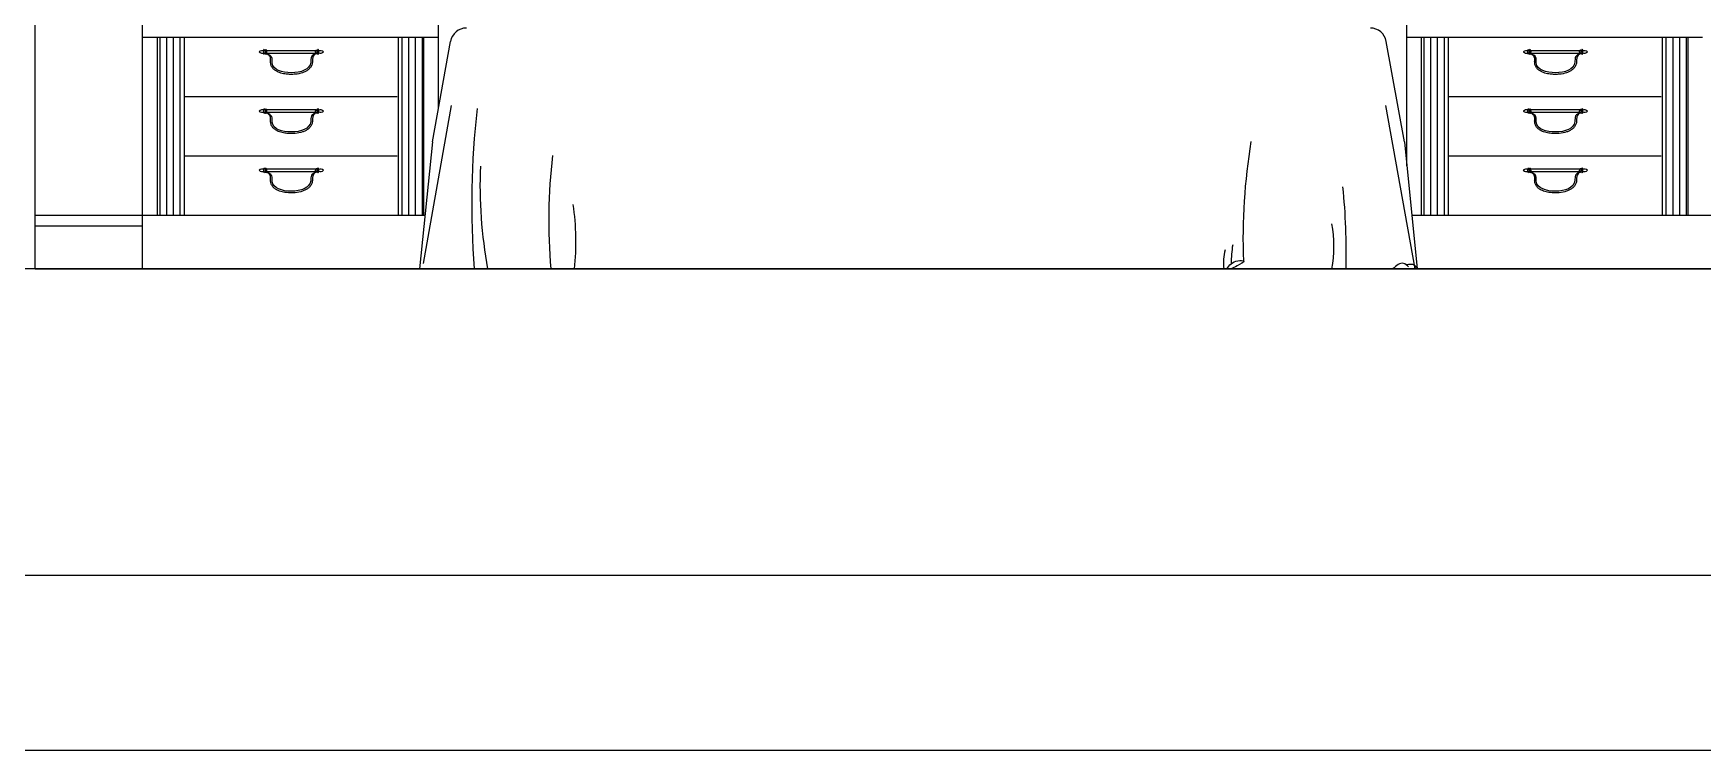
# Model space of a CAD drawing. Header units: inches. Extents: x 11.2 to 54.2, y 16.2 to 41.
# Drawn here: x 48.41 to 51.513, y 16.209 to 17.541 of the extents above; entities that cross this region are included whole.
import ezdxf

# ---------------------------------------------------------------- set-up
doc = ezdxf.new("R2010")
doc.units = ezdxf.units.IN
doc.header["$MEASUREMENT"] = 0
for name, color, linetype in [('02', 2, 'Continuous'), ('1', 1, 'Continuous'), ('4', 4, 'Continuous'), ('kadrbm', 4, 'Continuous')]:
    doc.layers.add(name, color=color, linetype=linetype)

# ---------------------------------------------------------------- blocks, each defined once
blk = doc.blocks.new('kadrbm')
at = {"layer": 'kadrbm', "color": 4}
blk.add_lwpolyline([(0, 0), (0, 24.7972), (21, 24.7972), (21, 0), (0, 0)], close=True, dxfattribs=at)
blk.add_lwpolyline([(20.6631, 0.3257), (20.6631, 24.4603), (0.3369, 24.4603), (0.3369, 0.3257), (20.6631, 0.3257)], dxfattribs=at)

msp = doc.modelspace()

# ---------------------------------------------------------------- linework, layer by layer
at = {"layer": '02'}
for p, q in [((48.6458, 17.2039), (48.6458, 17.5339)), ((48.6583, 17.2039), (48.6583, 17.5339)), ((48.6708, 17.2039), (48.6708, 17.5339)), ((48.6833, 17.2039), (48.6833, 17.5339)), ((49.0958, 17.2039), (49.0958, 17.5339)), ((49.1083, 17.2039), (49.1083, 17.5339)), ((49.1208, 17.2039), (49.1208, 17.5339)), ((49.1333, 17.2039), (49.1333, 17.5339)), ((50.9958, 17.2039), (50.9958, 17.5339)), ((51.0083, 17.2039), (51.0083, 17.5339)), ((51.0208, 17.2039), (51.0208, 17.5339)), ((51.0333, 17.2039), (51.0333, 17.5339)), ((51.4458, 17.2039), (51.4458, 17.5339)), ((51.4583, 17.2039), (51.4583, 17.5339)), ((51.4708, 17.2039), (51.4708, 17.5339)), ((51.4833, 17.2039), (51.4833, 17.5339)), ((48.9352, 17.5043), (48.8441, 17.5043)), ((48.9352, 17.5093), (48.8442, 17.5093)), ((51.2852, 17.5043), (51.1941, 17.5043)), ((51.2852, 17.5093), (51.1942, 17.5093)), ((48.9352, 17.3943), (48.8441, 17.3943)), ((48.9352, 17.3993), (48.8442, 17.3993)), ((49.1867, 17.4073), (49.1346, 17.1142)), ((50.9241, 17.4073), (50.9781, 17.1039)), ((51.2852, 17.3943), (51.1941, 17.3943)), ((51.2852, 17.3993), (51.1942, 17.3993)), ((48.9352, 17.2843), (48.8441, 17.2843)), ((48.9352, 17.2893), (48.8442, 17.2893)), ((51.2852, 17.2843), (51.1941, 17.2843)), ((51.2852, 17.2893), (51.1942, 17.2893)), ((48.4133, 17.1839), (48.6133, 17.1839))]:
    msp.add_line(p, q, dxfattribs=at)
for centre, radius, start, end in [((48.836, 17.4998), 0.00955, 69.0492, 130.2371), ((48.836, 17.5144), 0.00955, 229.7629, 290.9508), ((48.9434, 17.4998), 0.00955, 49.7629, 110.9508), ((48.9434, 17.5144), 0.00955, 249.0492, 310.2371), ((51.186, 17.4998), 0.00955, 69.0492, 130.2371), ((51.186, 17.5144), 0.00955, 229.7629, 290.9508), ((51.2934, 17.4998), 0.00955, 49.7629, 110.9508), ((51.2934, 17.5144), 0.00955, 249.0492, 310.2371), ((48.836, 17.3898), 0.00955, 69.0492, 130.2371), ((48.836, 17.4044), 0.00955, 229.7629, 290.9508), ((48.9434, 17.3898), 0.00955, 49.7629, 110.9508), ((48.9434, 17.4044), 0.00955, 249.0492, 310.2371), ((50.7612, 17.2247), 1.5362, 173.3744, 184.5115), ((51.186, 17.3898), 0.00955, 69.0492, 130.2371), ((51.186, 17.4044), 0.00955, 229.7629, 290.9508), ((51.2934, 17.3898), 0.00955, 49.7629, 110.9508), ((51.2934, 17.4044), 0.00955, 249.0492, 310.2371), ((51.7664, 17.1597), 1.1075, 170.608, 182.1148), ((48.836, 17.2798), 0.00955, 69.0492, 130.2371), ((48.836, 17.2944), 0.00955, 229.7629, 290.9508), ((48.9434, 17.2798), 0.00955, 49.7629, 110.9508), ((48.9434, 17.2944), 0.00955, 249.0492, 310.2371), ((50.0989, 17.2595), 0.8584, 177.6341, 190.448), ((50.3791, 17.1948), 1.0109, 173.2046, 185.1631), ((51.186, 17.2798), 0.00955, 69.0492, 130.2371), ((51.186, 17.2944), 0.00955, 229.7629, 290.9508), ((51.2934, 17.2798), 0.00955, 49.7629, 110.9508), ((51.2934, 17.2944), 0.00955, 249.0492, 310.2371), ((49.6079, 17.1314), 1.2431, 358.7303, 5.7732), ((48.94, 17.1537), 0.4789, 354.0229, 8.3723), ((50.5927, 17.1459), 0.2353, 349.7075, 10.2925), ((50.7099, 17.1157), 0.0875, 164.2136, 187.7502), ((50.8594, 17.1142), 0.2224, 171.0002, 180.1203)]:
    msp.add_arc(centre, radius, start, end, dxfattribs=at)
for centre in [(48.8397, 17.5071), (51.1897, 17.5071), (48.8397, 17.3971), (51.1897, 17.3971), (48.8397, 17.2871), (51.1897, 17.2871)]:
    msp.add_ellipse(centre, major_axis=(0, 0.0047), ratio=0.287353, dxfattribs=at)
for centre, major_axis, ratio, start_param, end_param in [((48.8417, 17.5069), (-0.00001, 0.00346), 0.499816, 2.572703, 6.805763), ((48.8428, 17.5069), (0, 0.00386), 0.448757, 2.645237, 6.768924), ((51.1917, 17.5069), (-0.00001, 0.00346), 0.499816, 2.572703, 6.805763), ((51.1928, 17.5069), (0, 0.00386), 0.448757, 2.645237, 6.768924), ((48.8417, 17.3969), (-0.00001, 0.00346), 0.499816, 2.572703, 6.805763), ((48.8428, 17.3969), (0, 0.00386), 0.448757, 2.645237, 6.768924), ((51.1917, 17.3969), (-0.00001, 0.00346), 0.499816, 2.572703, 6.805763), ((51.1928, 17.3969), (0, 0.00386), 0.448757, 2.645237, 6.768924), ((48.8417, 17.2869), (-0.00001, 0.00346), 0.499816, 2.572703, 6.805763), ((48.8428, 17.2869), (0, 0.00386), 0.448757, 2.645237, 6.768924), ((51.1917, 17.2869), (-0.00001, 0.00346), 0.499816, 2.572703, 6.805763), ((51.1928, 17.2869), (0, 0.00386), 0.448757, 2.645237, 6.768924)]:
    msp.add_ellipse(centre, major_axis=major_axis, ratio=ratio, start_param=start_param, end_param=end_param, dxfattribs=at)
at = {"layer": '02', "extrusion": (0, 0, -1)}
for centre, major_axis, ratio, start_param, end_param in [((48.9365, 17.5069), (0, 0.00386), 0.448757, 2.645237, 6.768924), ((48.9377, 17.5069), (0.00001, 0.00346), 0.499816, 2.572703, 6.805763), ((51.2865, 17.5069), (0, 0.00386), 0.448757, 2.645237, 6.768924), ((51.2877, 17.5069), (0.00001, 0.00346), 0.499816, 2.572703, 6.805763), ((48.9365, 17.3969), (0, 0.00386), 0.448757, 2.645237, 6.768924), ((48.9377, 17.3969), (0.00001, 0.00346), 0.499816, 2.572703, 6.805763), ((51.2865, 17.3969), (0, 0.00386), 0.448757, 2.645237, 6.768924), ((51.2877, 17.3969), (0.00001, 0.00346), 0.499816, 2.572703, 6.805763), ((48.9365, 17.2869), (0, 0.00386), 0.448757, 2.645237, 6.768924), ((48.9377, 17.2869), (0.00001, 0.00346), 0.499816, 2.572703, 6.805763), ((51.2865, 17.2869), (0, 0.00386), 0.448757, 2.645237, 6.768924), ((51.2877, 17.2869), (0.00001, 0.00346), 0.499816, 2.572703, 6.805763)]:
    msp.add_ellipse(centre, major_axis=major_axis, ratio=ratio, start_param=start_param, end_param=end_param, dxfattribs=at)
for centre in [(48.9396, 17.5071), (51.2896, 17.5071), (48.9396, 17.3971), (51.2896, 17.3971), (48.9396, 17.2871), (51.2896, 17.2871)]:
    msp.add_ellipse(centre, major_axis=(0, 0.0047), ratio=0.287353, dxfattribs=at)
at = {"layer": '02'}
for points, knots in [([(48.9356, 17.5036), (48.9352, 17.5034), (48.9349, 17.5033), (48.9337, 17.5028), (48.9334, 17.5021), (48.9322, 17.5011), (48.9322, 17.5005), (48.9312, 17.4998), (48.9308, 17.4991), (48.9303, 17.4976), (48.9301, 17.4974), (48.9299, 17.4974), (48.9297, 17.4966), (48.9295, 17.496), (48.9295, 17.4957), (48.9293, 17.4947), (48.9292, 17.4938), (48.9291, 17.4919), (48.9291, 17.4909), (48.9291, 17.4893), (48.929, 17.4887), (48.9289, 17.4876), (48.9289, 17.4872), (48.9287, 17.4863), (48.9287, 17.4858), (48.9284, 17.4845), (48.9281, 17.4836), (48.9271, 17.4809), (48.9261, 17.4793), (48.9238, 17.4763), (48.9225, 17.4749), (48.9195, 17.4726), (48.9178, 17.4715), (48.9142, 17.4697), (48.9124, 17.4689), (48.9062, 17.4669), (48.9016, 17.466), (48.8941, 17.4653), (48.8913, 17.4652), (48.8857, 17.4653), (48.8829, 17.4655), (48.8767, 17.4662), (48.8733, 17.4668), (48.8669, 17.4687), (48.8639, 17.47), (48.8596, 17.4726), (48.858, 17.4738), (48.8552, 17.4766), (48.854, 17.4782), (48.8522, 17.4817), (48.8516, 17.4836), (48.8513, 17.4862), (48.8512, 17.4867), (48.8512, 17.4877), (48.8511, 17.4882), (48.8511, 17.4897), (48.8512, 17.4907), (48.8512, 17.4924), (48.8511, 17.4932), (48.8514, 17.4943), (48.8513, 17.4947), (48.8512, 17.4954), (48.8512, 17.4955), (48.8511, 17.4958), (48.851, 17.4959), (48.8507, 17.4963), (48.8509, 17.4967), (48.8503, 17.4973), (48.8501, 17.4976), (48.8498, 17.4988), (48.8492, 17.4998), (48.8472, 17.5012), (48.8458, 17.5024), (48.8443, 17.5031), (48.8439, 17.5033), (48.8435, 17.5034)], [0, 0, 0, 0, 1.151224, 1.151224, 3.453671, 3.453671, 5.998117, 5.998117, 8.542563, 8.542563, 9.985548, 9.985548, 11.428532, 11.428532, 12.871517, 12.871517, 15.757436, 15.757436, 18.643355, 18.643355, 20.146326, 20.146326, 21.335255, 21.335255, 22.524183, 22.524183, 24.90204, 24.90204, 30.047196, 30.047196, 35.192351, 35.192351, 40.337506, 40.337506, 45.482662, 45.482662, 56.451045, 56.451045, 62.775339, 62.775339, 69.099632, 69.099632, 77.210466, 77.210466, 85.3213, 85.3213, 90.618261, 90.618261, 95.915222, 95.915222, 101.212183, 101.212183, 102.515526, 102.515526, 103.818868, 103.818868, 106.517278, 106.517278, 109.215688, 109.215688, 111.147732, 111.147732, 112.022625, 112.022625, 112.897518, 112.897518, 115.015374, 115.015374, 117.133229, 117.133229, 119.251085, 119.251085, 122.838921, 122.838921, 123.885454, 123.885454, 123.885454, 123.885454]), ([(51.2856, 17.5036), (51.2852, 17.5034), (51.2849, 17.5033), (51.2837, 17.5028), (51.2834, 17.5021), (51.2822, 17.5011), (51.2822, 17.5005), (51.2812, 17.4998), (51.2808, 17.4991), (51.2803, 17.4976), (51.2801, 17.4974), (51.2799, 17.4974), (51.2797, 17.4966), (51.2795, 17.496), (51.2795, 17.4957), (51.2793, 17.4947), (51.2792, 17.4938), (51.2791, 17.4919), (51.2791, 17.4909), (51.2791, 17.4893), (51.279, 17.4887), (51.2789, 17.4876), (51.2789, 17.4872), (51.2787, 17.4863), (51.2787, 17.4858), (51.2784, 17.4845), (51.2781, 17.4836), (51.2771, 17.4809), (51.2761, 17.4793), (51.2738, 17.4763), (51.2725, 17.4749), (51.2695, 17.4726), (51.2678, 17.4715), (51.2642, 17.4697), (51.2624, 17.4689), (51.2562, 17.4669), (51.2516, 17.466), (51.2441, 17.4653), (51.2413, 17.4652), (51.2357, 17.4653), (51.2329, 17.4655), (51.2267, 17.4662), (51.2233, 17.4668), (51.2169, 17.4687), (51.2139, 17.47), (51.2096, 17.4726), (51.208, 17.4738), (51.2052, 17.4766), (51.204, 17.4782), (51.2022, 17.4817), (51.2016, 17.4836), (51.2013, 17.4862), (51.2012, 17.4867), (51.2012, 17.4877), (51.2011, 17.4882), (51.2011, 17.4897), (51.2012, 17.4907), (51.2012, 17.4924), (51.2011, 17.4932), (51.2014, 17.4943), (51.2013, 17.4947), (51.2012, 17.4954), (51.2012, 17.4955), (51.2011, 17.4958), (51.201, 17.4959), (51.2007, 17.4963), (51.2009, 17.4967), (51.2003, 17.4973), (51.2001, 17.4976), (51.1998, 17.4988), (51.1992, 17.4998), (51.1972, 17.5012), (51.1958, 17.5024), (51.1943, 17.5031), (51.1939, 17.5033), (51.1935, 17.5034)], [0, 0, 0, 0, 1.151224, 1.151224, 3.453671, 3.453671, 5.998117, 5.998117, 8.542563, 8.542563, 9.985548, 9.985548, 11.428532, 11.428532, 12.871517, 12.871517, 15.757436, 15.757436, 18.643355, 18.643355, 20.146326, 20.146326, 21.335255, 21.335255, 22.524183, 22.524183, 24.90204, 24.90204, 30.047196, 30.047196, 35.192351, 35.192351, 40.337506, 40.337506, 45.482662, 45.482662, 56.451045, 56.451045, 62.775339, 62.775339, 69.099632, 69.099632, 77.210466, 77.210466, 85.3213, 85.3213, 90.618261, 90.618261, 95.915222, 95.915222, 101.212183, 101.212183, 102.515526, 102.515526, 103.818868, 103.818868, 106.517278, 106.517278, 109.215688, 109.215688, 111.147732, 111.147732, 112.022625, 112.022625, 112.897518, 112.897518, 115.015374, 115.015374, 117.133229, 117.133229, 119.251085, 119.251085, 122.838921, 122.838921, 123.885454, 123.885454, 123.885454, 123.885454]), ([(48.9356, 17.3936), (48.9352, 17.3934), (48.9349, 17.3933), (48.9337, 17.3928), (48.9334, 17.3921), (48.9322, 17.3911), (48.9322, 17.3905), (48.9312, 17.3898), (48.9308, 17.3891), (48.9303, 17.3876), (48.9301, 17.3874), (48.9299, 17.3874), (48.9297, 17.3866), (48.9295, 17.386), (48.9295, 17.3857), (48.9293, 17.3847), (48.9292, 17.3838), (48.9291, 17.3819), (48.9291, 17.3809), (48.9291, 17.3793), (48.929, 17.3787), (48.9289, 17.3776), (48.9289, 17.3772), (48.9287, 17.3763), (48.9287, 17.3758), (48.9284, 17.3745), (48.9281, 17.3736), (48.9271, 17.3709), (48.9261, 17.3693), (48.9238, 17.3663), (48.9225, 17.3649), (48.9195, 17.3626), (48.9178, 17.3615), (48.9142, 17.3597), (48.9124, 17.3589), (48.9062, 17.3569), (48.9016, 17.356), (48.8941, 17.3553), (48.8913, 17.3552), (48.8857, 17.3553), (48.8829, 17.3555), (48.8767, 17.3562), (48.8733, 17.3568), (48.8669, 17.3587), (48.8639, 17.36), (48.8596, 17.3626), (48.858, 17.3638), (48.8552, 17.3666), (48.854, 17.3682), (48.8522, 17.3717), (48.8516, 17.3736), (48.8513, 17.3762), (48.8512, 17.3767), (48.8512, 17.3777), (48.8511, 17.3782), (48.8511, 17.3797), (48.8512, 17.3807), (48.8512, 17.3824), (48.8511, 17.3832), (48.8514, 17.3843), (48.8513, 17.3847), (48.8512, 17.3854), (48.8512, 17.3855), (48.8511, 17.3858), (48.851, 17.3859), (48.8507, 17.3863), (48.8509, 17.3867), (48.8503, 17.3873), (48.8501, 17.3876), (48.8498, 17.3888), (48.8492, 17.3898), (48.8472, 17.3912), (48.8458, 17.3924), (48.8443, 17.3931), (48.8439, 17.3933), (48.8435, 17.3934)], [0, 0, 0, 0, 1.151224, 1.151224, 3.453671, 3.453671, 5.998117, 5.998117, 8.542563, 8.542563, 9.985548, 9.985548, 11.428532, 11.428532, 12.871517, 12.871517, 15.757436, 15.757436, 18.643355, 18.643355, 20.146326, 20.146326, 21.335255, 21.335255, 22.524183, 22.524183, 24.90204, 24.90204, 30.047196, 30.047196, 35.192351, 35.192351, 40.337506, 40.337506, 45.482662, 45.482662, 56.451045, 56.451045, 62.775339, 62.775339, 69.099632, 69.099632, 77.210466, 77.210466, 85.3213, 85.3213, 90.618261, 90.618261, 95.915222, 95.915222, 101.212183, 101.212183, 102.515526, 102.515526, 103.818868, 103.818868, 106.517278, 106.517278, 109.215688, 109.215688, 111.147732, 111.147732, 112.022625, 112.022625, 112.897518, 112.897518, 115.015374, 115.015374, 117.133229, 117.133229, 119.251085, 119.251085, 122.838921, 122.838921, 123.885454, 123.885454, 123.885454, 123.885454]), ([(51.2856, 17.3936), (51.2852, 17.3934), (51.2849, 17.3933), (51.2837, 17.3928), (51.2834, 17.3921), (51.2822, 17.3911), (51.2822, 17.3905), (51.2812, 17.3898), (51.2808, 17.3891), (51.2803, 17.3876), (51.2801, 17.3874), (51.2799, 17.3874), (51.2797, 17.3866), (51.2795, 17.386), (51.2795, 17.3857), (51.2793, 17.3847), (51.2792, 17.3838), (51.2791, 17.3819), (51.2791, 17.3809), (51.2791, 17.3793), (51.279, 17.3787), (51.2789, 17.3776), (51.2789, 17.3772), (51.2787, 17.3763), (51.2787, 17.3758), (51.2784, 17.3745), (51.2781, 17.3736), (51.2771, 17.3709), (51.2761, 17.3693), (51.2738, 17.3663), (51.2725, 17.3649), (51.2695, 17.3626), (51.2678, 17.3615), (51.2642, 17.3597), (51.2624, 17.3589), (51.2562, 17.3569), (51.2516, 17.356), (51.2441, 17.3553), (51.2413, 17.3552), (51.2357, 17.3553), (51.2329, 17.3555), (51.2267, 17.3562), (51.2233, 17.3568), (51.2169, 17.3587), (51.2139, 17.36), (51.2096, 17.3626), (51.208, 17.3638), (51.2052, 17.3666), (51.204, 17.3682), (51.2022, 17.3717), (51.2016, 17.3736), (51.2013, 17.3762), (51.2012, 17.3767), (51.2012, 17.3777), (51.2011, 17.3782), (51.2011, 17.3797), (51.2012, 17.3807), (51.2012, 17.3824), (51.2011, 17.3832), (51.2014, 17.3843), (51.2013, 17.3847), (51.2012, 17.3854), (51.2012, 17.3855), (51.2011, 17.3858), (51.201, 17.3859), (51.2007, 17.3863), (51.2009, 17.3867), (51.2003, 17.3873), (51.2001, 17.3876), (51.1998, 17.3888), (51.1992, 17.3898), (51.1972, 17.3912), (51.1958, 17.3924), (51.1943, 17.3931), (51.1939, 17.3933), (51.1935, 17.3934)], [0, 0, 0, 0, 1.151224, 1.151224, 3.453671, 3.453671, 5.998117, 5.998117, 8.542563, 8.542563, 9.985548, 9.985548, 11.428532, 11.428532, 12.871517, 12.871517, 15.757436, 15.757436, 18.643355, 18.643355, 20.146326, 20.146326, 21.335255, 21.335255, 22.524183, 22.524183, 24.90204, 24.90204, 30.047196, 30.047196, 35.192351, 35.192351, 40.337506, 40.337506, 45.482662, 45.482662, 56.451045, 56.451045, 62.775339, 62.775339, 69.099632, 69.099632, 77.210466, 77.210466, 85.3213, 85.3213, 90.618261, 90.618261, 95.915222, 95.915222, 101.212183, 101.212183, 102.515526, 102.515526, 103.818868, 103.818868, 106.517278, 106.517278, 109.215688, 109.215688, 111.147732, 111.147732, 112.022625, 112.022625, 112.897518, 112.897518, 115.015374, 115.015374, 117.133229, 117.133229, 119.251085, 119.251085, 122.838921, 122.838921, 123.885454, 123.885454, 123.885454, 123.885454]), ([(48.9356, 17.2836), (48.9352, 17.2834), (48.9349, 17.2833), (48.9337, 17.2828), (48.9334, 17.2821), (48.9322, 17.2811), (48.9322, 17.2805), (48.9312, 17.2798), (48.9308, 17.2791), (48.9303, 17.2776), (48.9301, 17.2774), (48.9299, 17.2774), (48.9297, 17.2766), (48.9295, 17.276), (48.9295, 17.2757), (48.9293, 17.2747), (48.9292, 17.2738), (48.9291, 17.2719), (48.9291, 17.2709), (48.9291, 17.2693), (48.929, 17.2687), (48.9289, 17.2676), (48.9289, 17.2672), (48.9287, 17.2663), (48.9287, 17.2658), (48.9284, 17.2645), (48.9281, 17.2636), (48.9271, 17.2609), (48.9261, 17.2593), (48.9238, 17.2563), (48.9225, 17.2549), (48.9195, 17.2526), (48.9178, 17.2515), (48.9142, 17.2497), (48.9124, 17.2489), (48.9062, 17.2469), (48.9016, 17.246), (48.8941, 17.2453), (48.8913, 17.2452), (48.8857, 17.2453), (48.8829, 17.2455), (48.8767, 17.2462), (48.8733, 17.2468), (48.8669, 17.2487), (48.8639, 17.25), (48.8596, 17.2526), (48.858, 17.2538), (48.8552, 17.2566), (48.854, 17.2582), (48.8522, 17.2617), (48.8516, 17.2636), (48.8513, 17.2662), (48.8512, 17.2667), (48.8512, 17.2677), (48.8511, 17.2682), (48.8511, 17.2697), (48.8512, 17.2707), (48.8512, 17.2724), (48.8511, 17.2732), (48.8514, 17.2743), (48.8513, 17.2747), (48.8512, 17.2754), (48.8512, 17.2755), (48.8511, 17.2758), (48.851, 17.2759), (48.8507, 17.2763), (48.8509, 17.2767), (48.8503, 17.2773), (48.8501, 17.2776), (48.8498, 17.2788), (48.8492, 17.2798), (48.8472, 17.2812), (48.8458, 17.2824), (48.8443, 17.2831), (48.8439, 17.2833), (48.8435, 17.2834)], [0, 0, 0, 0, 1.151224, 1.151224, 3.453671, 3.453671, 5.998117, 5.998117, 8.542563, 8.542563, 9.985548, 9.985548, 11.428532, 11.428532, 12.871517, 12.871517, 15.757436, 15.757436, 18.643355, 18.643355, 20.146326, 20.146326, 21.335255, 21.335255, 22.524183, 22.524183, 24.90204, 24.90204, 30.047196, 30.047196, 35.192351, 35.192351, 40.337506, 40.337506, 45.482662, 45.482662, 56.451045, 56.451045, 62.775339, 62.775339, 69.099632, 69.099632, 77.210466, 77.210466, 85.3213, 85.3213, 90.618261, 90.618261, 95.915222, 95.915222, 101.212183, 101.212183, 102.515526, 102.515526, 103.818868, 103.818868, 106.517278, 106.517278, 109.215688, 109.215688, 111.147732, 111.147732, 112.022625, 112.022625, 112.897518, 112.897518, 115.015374, 115.015374, 117.133229, 117.133229, 119.251085, 119.251085, 122.838921, 122.838921, 123.885454, 123.885454, 123.885454, 123.885454]), ([(51.2856, 17.2836), (51.2852, 17.2834), (51.2849, 17.2833), (51.2837, 17.2828), (51.2834, 17.2821), (51.2822, 17.2811), (51.2822, 17.2805), (51.2812, 17.2798), (51.2808, 17.2791), (51.2803, 17.2776), (51.2801, 17.2774), (51.2799, 17.2774), (51.2797, 17.2766), (51.2795, 17.276), (51.2795, 17.2757), (51.2793, 17.2747), (51.2792, 17.2738), (51.2791, 17.2719), (51.2791, 17.2709), (51.2791, 17.2693), (51.279, 17.2687), (51.2789, 17.2676), (51.2789, 17.2672), (51.2787, 17.2663), (51.2787, 17.2658), (51.2784, 17.2645), (51.2781, 17.2636), (51.2771, 17.2609), (51.2761, 17.2593), (51.2738, 17.2563), (51.2725, 17.2549), (51.2695, 17.2526), (51.2678, 17.2515), (51.2642, 17.2497), (51.2624, 17.2489), (51.2562, 17.2469), (51.2516, 17.246), (51.2441, 17.2453), (51.2413, 17.2452), (51.2357, 17.2453), (51.2329, 17.2455), (51.2267, 17.2462), (51.2233, 17.2468), (51.2169, 17.2487), (51.2139, 17.25), (51.2096, 17.2526), (51.208, 17.2538), (51.2052, 17.2566), (51.204, 17.2582), (51.2022, 17.2617), (51.2016, 17.2636), (51.2013, 17.2662), (51.2012, 17.2667), (51.2012, 17.2677), (51.2011, 17.2682), (51.2011, 17.2697), (51.2012, 17.2707), (51.2012, 17.2724), (51.2011, 17.2732), (51.2014, 17.2743), (51.2013, 17.2747), (51.2012, 17.2754), (51.2012, 17.2755), (51.2011, 17.2758), (51.201, 17.2759), (51.2007, 17.2763), (51.2009, 17.2767), (51.2003, 17.2773), (51.2001, 17.2776), (51.1998, 17.2788), (51.1992, 17.2798), (51.1972, 17.2812), (51.1958, 17.2824), (51.1943, 17.2831), (51.1939, 17.2833), (51.1935, 17.2834)], [0, 0, 0, 0, 1.151224, 1.151224, 3.453671, 3.453671, 5.998117, 5.998117, 8.542563, 8.542563, 9.985548, 9.985548, 11.428532, 11.428532, 12.871517, 12.871517, 15.757436, 15.757436, 18.643355, 18.643355, 20.146326, 20.146326, 21.335255, 21.335255, 22.524183, 22.524183, 24.90204, 24.90204, 30.047196, 30.047196, 35.192351, 35.192351, 40.337506, 40.337506, 45.482662, 45.482662, 56.451045, 56.451045, 62.775339, 62.775339, 69.099632, 69.099632, 77.210466, 77.210466, 85.3213, 85.3213, 90.618261, 90.618261, 95.915222, 95.915222, 101.212183, 101.212183, 102.515526, 102.515526, 103.818868, 103.818868, 106.517278, 106.517278, 109.215688, 109.215688, 111.147732, 111.147732, 112.022625, 112.022625, 112.897518, 112.897518, 115.015374, 115.015374, 117.133229, 117.133229, 119.251085, 119.251085, 122.838921, 122.838921, 123.885454, 123.885454, 123.885454, 123.885454]), ([(50.6288, 17.1039), (50.6336, 17.1109), (50.641, 17.1206), (50.6673, 17.1192), (50.6473, 17.1095), (50.6404, 17.1056), (50.6372, 17.1039)], [1.555512, 1.555512, 1.555512, 1.555512, 27.113305, 38.275039, 53.173897, 65.629738, 65.629738, 65.629738, 65.629738]), ([(50.9828, 17.1039), (50.9814, 17.1063), (50.9771, 17.1136), (50.9683, 17.1126), (50.9623, 17.1117)], [0, 0, 0, 0, 7.909202, 23.879103, 23.879103, 23.879103, 23.879103])]:
    msp.add_open_spline(points, degree=3, knots=knots, dxfattribs=at)
for points in [[(48.9356, 17.504), (48.9273, 17.4981), (48.9259, 17.4878), (48.8899, 17.4683), (48.8542, 17.4867), (48.8534, 17.4968), (48.8437, 17.5038)], [(51.2856, 17.504), (51.2773, 17.4981), (51.2759, 17.4878), (51.2399, 17.4683), (51.2042, 17.4867), (51.2034, 17.4968), (51.1937, 17.5038)], [(48.9356, 17.394), (48.9273, 17.3881), (48.9259, 17.3778), (48.8899, 17.3583), (48.8542, 17.3767), (48.8534, 17.3868), (48.8437, 17.3938)], [(51.2856, 17.394), (51.2773, 17.3881), (51.2759, 17.3778), (51.2399, 17.3583), (51.2042, 17.3767), (51.2034, 17.3868), (51.1937, 17.3938)], [(48.9356, 17.284), (48.9273, 17.2781), (48.9259, 17.2678), (48.8899, 17.2483), (48.8542, 17.2667), (48.8534, 17.2768), (48.8437, 17.2838)], [(51.2856, 17.284), (51.2773, 17.2781), (51.2759, 17.2678), (51.2399, 17.2483), (51.2042, 17.2667), (51.2034, 17.2768), (51.1937, 17.2838)], [(50.9668, 17.1079), (50.9574, 17.1142), (50.9376, 17.1039)]]:
    msp.add_spline(points, degree=3, dxfattribs=at)
at = {"layer": '1'}
for p, q in [((48.4133, 17.1039), (48.4133, 19.6039)), ((48.6133, 17.1039), (48.6133, 19.4039)), ((49.1633, 17.4029), (49.1633, 19.3039)), ((50.9633, 17.2957), (50.9633, 19.3039)), ((49.1633, 17.5339), (48.6133, 17.5339)), ((48.6403, 17.5339), (48.6403, 17.2039)), ((48.6903, 17.5339), (48.6903, 17.2039)), ((49.0888, 17.2039), (49.0888, 17.5339)), ((49.1363, 17.2039), (49.1363, 17.5339)), ((51.5133, 17.5339), (50.9633, 17.5339)), ((50.9903, 17.5339), (50.9903, 17.2039)), ((51.0403, 17.5339), (51.0403, 17.2039)), ((51.4388, 17.2039), (51.4388, 17.5339)), ((51.4863, 17.2039), (51.4863, 17.5339)), ((49.152, 17.34), (49.1856, 17.5266)), ((50.9589, 17.34), (50.9253, 17.5266)), ((48.6903, 17.4239), (49.0863, 17.4239)), ((51.0403, 17.4239), (51.4363, 17.4239)), ((49.152, 17.34), (49.1281, 17.1039)), ((50.9589, 17.34), (50.9828, 17.1039)), ((48.6903, 17.3139), (49.0863, 17.3139)), ((51.0403, 17.3139), (51.4363, 17.3139)), ((48.4133, 17.2039), (49.1383, 17.2039)), ((50.9726, 17.2039), (51.6133, 17.2039)), ((48.4133, 17.1039), (53.6283, 17.1039))]:
    msp.add_line(p, q, dxfattribs=at)
for centre, start, end in [((49.2152, 17.5213), 90, 169.791), ((50.8957, 17.5213), 10.209, 90)]:
    msp.add_arc(centre, 0.03, start, end, dxfattribs=at)
at = {"layer": '4'}
msp.add_line((53.8184, 17.1039), (33.4922, 17.1039), dxfattribs=at)

# ---------------------------------------------------------------- block references
at = {"layer": 'kadrbm'}
msp.add_blockref('kadrbm', (33.1553, 16.2093), dxfattribs=at)

doc.saveas('drawing.dxf')
